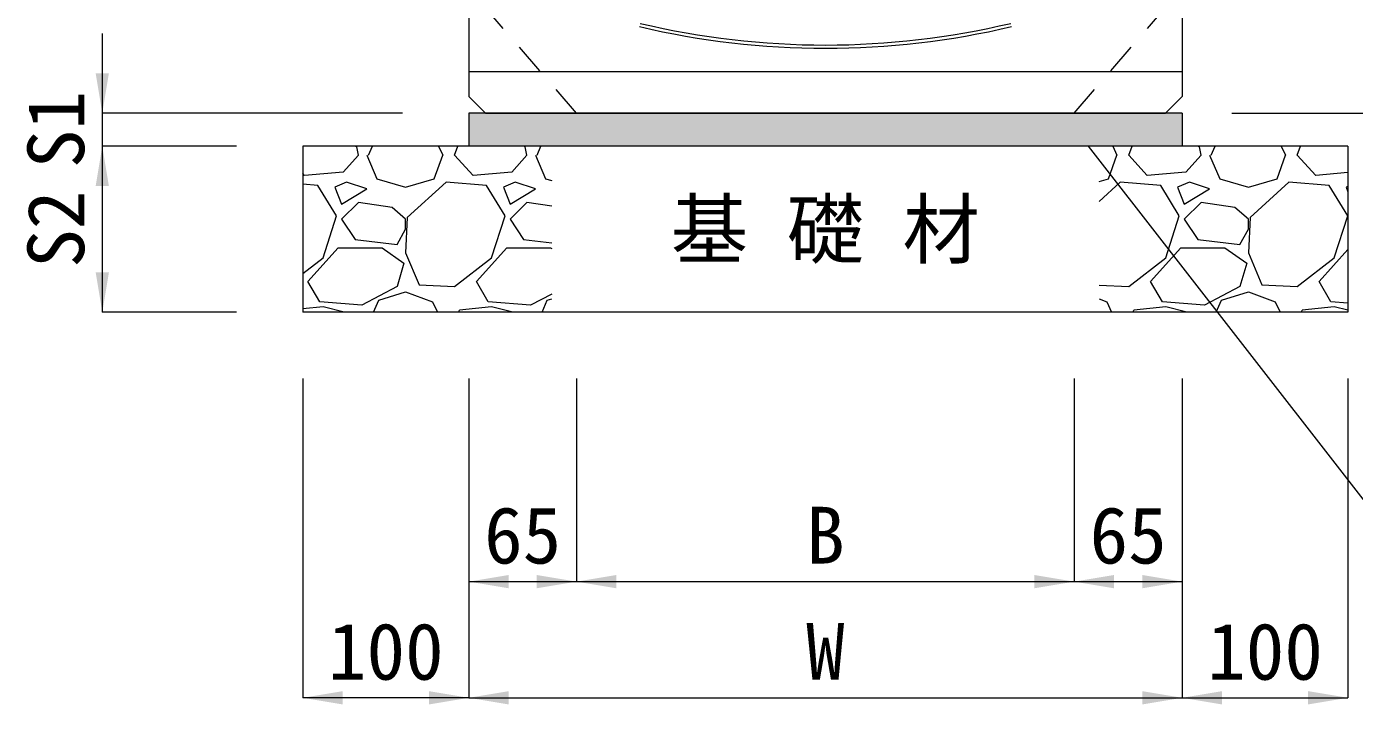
# Model space of a CAD drawing. Units: millimetres at full size. Extents: x 87398 to 114821, y -118528 to -105583.
# Drawn here: x 88896 to 89697, y -107867 to -107459 of the extents above; entities that cross this region are included whole.
import ezdxf
from ezdxf.enums import TextEntityAlignment as Align

# ---------------------------------------------------------------- set-up
doc = ezdxf.new("R2010")
doc.units = ezdxf.units.MM
doc.header["$LTSCALE"] = 25
doc.linetypes.add('USER1', pattern=[1.35, 0.75, -0.6])
doc.layers.add('ハッチング_モルタル', color=30, linetype='Continuous')
doc.layers.add('文字', color=41, linetype='Continuous')
for name, color, linetype, lineweight in [('ハッチング_基礎', 150, 'Continuous', 9), ('寸法線', 7, 'Continuous', 13), ('引出線', 4, 'Continuous', 13), ('本体', 2, 'Continuous', 9), ('目地', 132, 'Continuous', 5), ('舗装・基礎', 3, 'Continuous', 13)]:
    doc.layers.add(name, color=color, linetype=linetype, lineweight=lineweight)
doc.styles.add('ＭＳ ゴシック', font='')
doc.styles.get('ＭＳ ゴシック').set_extended_font_data('MS Gothic')

# ---------------------------------------------------------------- blocks, each defined once
blk = doc.blocks.new('filled_arrow')
at = {"color": 0, "linetype": 'Continuous', "lineweight": -2}
blk.add_solid([(7.5, 1.25), (0, 0), (7.5, -1.25)], dxfattribs=at)

msp = doc.modelspace()

# ---------------------------------------------------------------- hatches: boundary and pattern name
at = {"layer": 'ハッチング_モルタル'}
msp.add_hatch(color=256, dxfattribs=at).paths.add_polyline_path([(89592.6, -107530.85), (89592.6, -107510.85), (89162.6, -107510.85), (89162.6, -107530.85)])

# ---------------------------------------------------------------- linework, layer by layer
at = {"layer": 'ハッチング_基礎'}
for p, q in [((89095.09, -107531.14), (89093.91, -107530.85)), ((89096.11, -107536.22), (89095.09, -107531.14)), ((89102.2, -107536.22), (89104.51, -107530.85)), ((89144.43, -107530.85), (89146.91, -107536.22)), ((89154.02, -107536.22), (89156.04, -107530.85)), ((89196.69, -107531.14), (89195.51, -107530.85)), ((89197.71, -107536.22), (89196.69, -107531.14)), ((89203.8, -107536.22), (89206.11, -107530.85)), ((89550.83, -107530.85), (89553.31, -107536.22)), ((89560.42, -107536.22), (89562.44, -107530.85)), ((89603.09, -107531.14), (89601.91, -107530.85)), ((89604.11, -107536.22), (89603.09, -107531.14)), ((89610.2, -107536.22), (89612.51, -107530.85)), ((89652.43, -107530.85), (89654.91, -107536.22)), ((89662.02, -107536.22), (89664.04, -107530.85)), ((89096.11, -107536.22), (89086.96, -107546.38)), ((89101.19, -107536.22), (89107.28, -107550.44)), ((89141.83, -107550.44), (89146.91, -107536.22)), ((89165.2, -107548.41), (89154.02, -107536.22)), ((89197.71, -107536.22), (89188.56, -107546.38)), ((89202.79, -107536.22), (89208.88, -107550.44)), ((89548.23, -107550.44), (89553.31, -107536.22)), ((89571.6, -107548.41), (89560.42, -107536.22)), ((89604.11, -107536.22), (89594.96, -107546.38)), ((89609.19, -107536.22), (89615.28, -107550.44)), ((89649.83, -107550.44), (89654.91, -107536.22)), ((89673.2, -107548.41), (89662.02, -107536.22)), ((89063.6, -107548.41), (89062.6, -107547.33)), ((89086.96, -107546.38), (89063.6, -107548.41)), ((89188.56, -107546.38), (89165.2, -107548.41)), ((89594.96, -107546.38), (89571.6, -107548.41)), ((89692.6, -107546.72), (89673.2, -107548.41)), ((89071.72, -107554.51), (89062.6, -107553.75)), ((89082.9, -107572.8), (89071.72, -107554.51)), ((89089, -107552.48), (89081.88, -107555.52)), ((89081.88, -107555.52), (89085.95, -107565.68)), ((89085.95, -107565.68), (89101.19, -107556.54)), ((89101.19, -107556.54), (89089, -107552.48)), ((89107.28, -107550.44), (89124.56, -107555.52)), ((89124.56, -107555.52), (89141.83, -107550.44)), ((89148.94, -107552.48), (89125.57, -107573.81)), ((89173.32, -107554.51), (89148.94, -107552.48)), ((89184.5, -107572.8), (89173.32, -107554.51)), ((89190.6, -107552.48), (89183.48, -107555.52)), ((89183.48, -107555.52), (89187.55, -107565.68)), ((89187.55, -107565.68), (89202.79, -107556.54)), ((89202.79, -107556.54), (89190.6, -107552.48)), ((89208.88, -107550.44), (89212.6, -107551.54)), ((89542.6, -107552.1), (89548.23, -107550.44)), ((89555.34, -107552.48), (89542.6, -107564.1)), ((89579.72, -107554.51), (89555.34, -107552.48)), ((89590.9, -107572.8), (89579.72, -107554.51)), ((89597, -107552.48), (89589.88, -107555.52)), ((89589.88, -107555.52), (89593.95, -107565.68)), ((89593.95, -107565.68), (89609.19, -107556.54)), ((89609.19, -107556.54), (89597, -107552.48)), ((89615.28, -107550.44), (89632.56, -107555.52)), ((89632.56, -107555.52), (89649.83, -107550.44)), ((89656.94, -107552.48), (89633.57, -107573.81)), ((89681.32, -107554.51), (89656.94, -107552.48)), ((89692.5, -107572.8), (89681.32, -107554.51)), ((89692.6, -107555.04), (89691.48, -107555.52)), ((89691.48, -107555.52), (89692.6, -107558.32)), ((89096.11, -107564.67), (89085.95, -107574.83)), ((89116.43, -107567.72), (89096.11, -107564.67)), ((89197.71, -107564.67), (89187.55, -107574.83)), ((89212.6, -107566.9), (89197.71, -107564.67)), ((89604.11, -107564.67), (89593.95, -107574.83)), ((89624.43, -107567.72), (89604.11, -107564.67)), ((89074.77, -107598.2), (89082.9, -107572.8)), ((89124.56, -107574.83), (89116.43, -107567.72)), ((89125.57, -107573.81), (89124.56, -107595.15)), ((89176.37, -107598.2), (89184.5, -107572.8)), ((89582.77, -107598.2), (89590.9, -107572.8)), ((89632.56, -107574.83), (89624.43, -107567.72)), ((89633.57, -107573.81), (89632.56, -107595.15)), ((89684.37, -107598.2), (89692.5, -107572.8)), ((89085.95, -107574.83), (89094.08, -107587.02)), ((89119.48, -107590.07), (89124.56, -107580.92)), ((89124.56, -107580.92), (89124.56, -107574.83)), ((89187.55, -107574.83), (89195.68, -107587.02)), ((89593.95, -107574.83), (89602.08, -107587.02)), ((89627.48, -107590.07), (89632.56, -107580.92)), ((89632.56, -107580.92), (89632.56, -107574.83)), ((89094.08, -107587.02), (89119.48, -107590.07)), ((89195.68, -107587.02), (89212.6, -107589.05)), ((89602.08, -107587.02), (89627.48, -107590.07)), ((89062.6, -107607.6), (89074.77, -107598.2)), ((89065.63, -107612.42), (89083.92, -107592.1)), ((89083.92, -107592.1), (89110.33, -107592.1)), ((89110.33, -107592.1), (89123.54, -107601.24)), ((89124.56, -107595.15), (89132.68, -107614.45)), ((89154.02, -107615.47), (89176.37, -107598.2)), ((89167.23, -107612.42), (89185.52, -107592.1)), ((89185.52, -107592.1), (89211.93, -107592.1)), ((89211.93, -107592.1), (89212.6, -107592.56)), ((89560.42, -107615.47), (89582.77, -107598.2)), ((89573.63, -107612.42), (89591.92, -107592.1)), ((89591.92, -107592.1), (89618.33, -107592.1)), ((89618.33, -107592.1), (89631.54, -107601.24)), ((89632.56, -107595.15), (89640.68, -107614.45)), ((89662.02, -107615.47), (89684.37, -107598.2)), ((89675.23, -107612.42), (89692.6, -107593.11)), ((89123.54, -107601.24), (89119.48, -107615.47)), ((89631.54, -107601.24), (89627.48, -107615.47)), ((89072.74, -107624.61), (89065.63, -107612.42)), ((89174.34, -107624.61), (89167.23, -107612.42)), ((89580.74, -107624.61), (89573.63, -107612.42)), ((89682.34, -107624.61), (89675.23, -107612.42)), ((89119.48, -107615.47), (89098.14, -107626.64)), ((89108.3, -107623.6), (89124.56, -107618.52)), ((89124.56, -107618.52), (89140.81, -107624.61)), ((89132.68, -107614.45), (89154.02, -107615.47)), ((89212.6, -107619.91), (89199.74, -107626.64)), ((89542.6, -107614.62), (89560.42, -107615.47)), ((89627.48, -107615.47), (89606.14, -107626.64)), ((89616.3, -107623.6), (89632.56, -107618.52)), ((89632.56, -107618.52), (89648.81, -107624.61)), ((89640.68, -107614.45), (89662.02, -107615.47)), ((89074.77, -107627.66), (89062.6, -107628.94)), ((89098.14, -107626.64), (89072.74, -107624.61)), ((89087.51, -107630.85), (89074.77, -107627.66)), ((89105.19, -107630.85), (89108.3, -107623.6)), ((89140.81, -107624.61), (89143.69, -107630.85)), ((89156.64, -107630.85), (89157.07, -107629.69)), ((89176.37, -107627.66), (89157.07, -107629.69)), ((89199.74, -107626.64), (89174.34, -107624.61)), ((89189.11, -107630.85), (89176.37, -107627.66)), ((89206.79, -107630.85), (89209.9, -107623.6)), ((89209.9, -107623.6), (89212.6, -107622.75)), ((89542.6, -107622.88), (89547.21, -107624.61)), ((89547.21, -107624.61), (89550.09, -107630.85)), ((89563.04, -107630.85), (89563.47, -107629.69)), ((89582.77, -107627.66), (89563.47, -107629.69)), ((89606.14, -107626.64), (89580.74, -107624.61)), ((89595.51, -107630.85), (89582.77, -107627.66)), ((89613.19, -107630.85), (89616.3, -107623.6)), ((89648.81, -107624.61), (89651.69, -107630.85)), ((89664.64, -107630.85), (89665.07, -107629.69)), ((89684.37, -107627.66), (89665.07, -107629.69)), ((89692.6, -107625.43), (89682.34, -107624.61)), ((89692.6, -107629.72), (89684.37, -107627.66))]:
    msp.add_line(p, q, dxfattribs=at)
at = {"layer": '寸法線'}
for p, q in [((88941.69, -107462.85), (88941.69, -107578.85)), ((89122.6, -107510.85), (88941.69, -107510.85)), ((89622.6, -107510.85), (89894.63, -107510.85)), ((89622.6, -107510.85), (89964.63, -107510.85)), ((89022.6, -107530.85), (88941.69, -107530.85)), ((88941.69, -107530.85), (88941.69, -107630.85)), ((89022.6, -107530.85), (88941.69, -107530.85)), ((89022.6, -107630.85), (88941.69, -107630.85)), ((89062.6, -107670.85), (89062.6, -107863.26)), ((89162.6, -107670.85), (89162.6, -107793.26)), ((89162.6, -107670.85), (89162.6, -107863.26)), ((89162.6, -107670.85), (89162.6, -107863.26)), ((89227.6, -107670.85), (89227.6, -107793.26)), ((89227.6, -107670.85), (89227.6, -107793.26)), ((89527.6, -107670.85), (89527.6, -107793.26)), ((89527.6, -107670.85), (89527.6, -107793.26)), ((89592.6, -107670.85), (89592.6, -107793.26)), ((89592.6, -107670.85), (89592.6, -107863.26)), ((89592.6, -107670.85), (89592.6, -107863.26)), ((89692.6, -107670.85), (89692.6, -107863.26)), ((89162.6, -107793.26), (89227.6, -107793.26)), ((89227.6, -107793.26), (89527.6, -107793.26)), ((89527.6, -107793.26), (89592.6, -107793.26)), ((89162.6, -107863.26), (89062.6, -107863.26)), ((89162.6, -107863.26), (89592.6, -107863.26)), ((89592.6, -107863.26), (89692.6, -107863.26))]:
    msp.add_line(p, q, dxfattribs=at)
at = {"layer": '引出線'}
msp.add_lwpolyline([(89535.99, -107530.85), (89734.73, -107786.13), (90122.96, -107786.13)], dxfattribs=at)
at = {"layer": '本体', "lineweight": 13}
for p, q in [((89162.6, -107046.85), (89162.6, -107500.85)), ((89592.6, -107046.85), (89592.6, -107500.85)), ((89162.6, -107500.85), (89172.6, -107510.85)), ((89582.6, -107510.85), (89592.6, -107500.85)), ((89172.6, -107510.85), (89582.6, -107510.85))]:
    msp.add_line(p, q, dxfattribs=at)
at = {"layer": '本体', "linetype": 'USER1'}
for p, q in [((89227.6, -107510.85), (89162.6, -107435.85)), ((89527.6, -107510.85), (89592.6, -107435.85))]:
    msp.add_line(p, q, dxfattribs=at)
at = {"layer": '本体'}
msp.add_line((89162.6, -107485.85), (89592.6, -107485.85), dxfattribs=at)
at = {"layer": '目地'}
for radius in [486, 484]:
    msp.add_arc((89377.6, -106985.85), radius, 256.65764, 283.34236, dxfattribs=at)
at = {"layer": '舗装・基礎'}
for p, q in [((89592.6, -107510.85), (89162.6, -107510.85)), ((89162.6, -107510.85), (89162.6, -107530.85)), ((89592.6, -107510.85), (89592.6, -107530.85)), ((89692.6, -107530.85), (89062.6, -107530.85)), ((89062.6, -107530.85), (89062.6, -107630.85)), ((89692.6, -107530.85), (89692.6, -107630.85)), ((89692.6, -107630.85), (89062.6, -107630.85))]:
    msp.add_line(p, q, dxfattribs=at)

# ---------------------------------------------------------------- block references
at = {"layer": '寸法線', "xscale": 3.2, "yscale": 3.2}
for p, rotation in [((88941.69, -107510.85), 90), ((88941.69, -107530.85), 270), ((88941.69, -107530.85), 270), ((88941.69, -107630.85), 90), ((89227.6, -107793.26), 180), ((89527.6, -107793.26), 180), ((89592.6, -107793.26), 180), ((89162.6, -107863.26), 180), ((89592.6, -107863.26), 180), ((89692.6, -107863.26), 180)]:
    msp.add_blockref('filled_arrow', p, dxfattribs=dict(at, rotation=rotation))
for p in [(89162.6, -107793.26), (89227.6, -107793.26), (89527.6, -107793.26), (89062.6, -107863.26), (89162.6, -107863.26), (89592.6, -107863.26)]:
    msp.add_blockref('filled_arrow', p, dxfattribs=at)
at = {"layer": '引出線', "xscale": 0.16, "yscale": 0.16, "rotation": 307.9}
msp.add_blockref('filled_arrow', (89535.99, -107530.85), dxfattribs=at)

# ---------------------------------------------------------------- texts
at = {"layer": '寸法線', "style": 'ＭＳ ゴシック'}
for s, p in [('S1', (88913.69, -107520.85)), ('S2', (88913.69, -107580.85))]:
    msp.add_text(s, height=34.18, rotation=90, dxfattribs=at).set_placement(p, align=Align.MIDDLE_CENTER)
for s, p in [('65', (89195.1, -107765.26)), ('B', (89377.6, -107765.26)), ('65', (89560.1, -107765.26)), ('100', (89112.6, -107835.26)), ('W', (89377.6, -107835.26)), ('100', (89642.6, -107835.26))]:
    msp.add_text(s, height=34.18, dxfattribs=at).set_placement(p, align=Align.MIDDLE_CENTER)
at = {"layer": '文字', "style": 'ＭＳ ゴシック'}
msp.add_text('基 礎 材', height=34.18, dxfattribs=at).set_placement((89377.6, -107580.85), align=Align.MIDDLE_CENTER)

doc.saveas('drawing.dxf')
